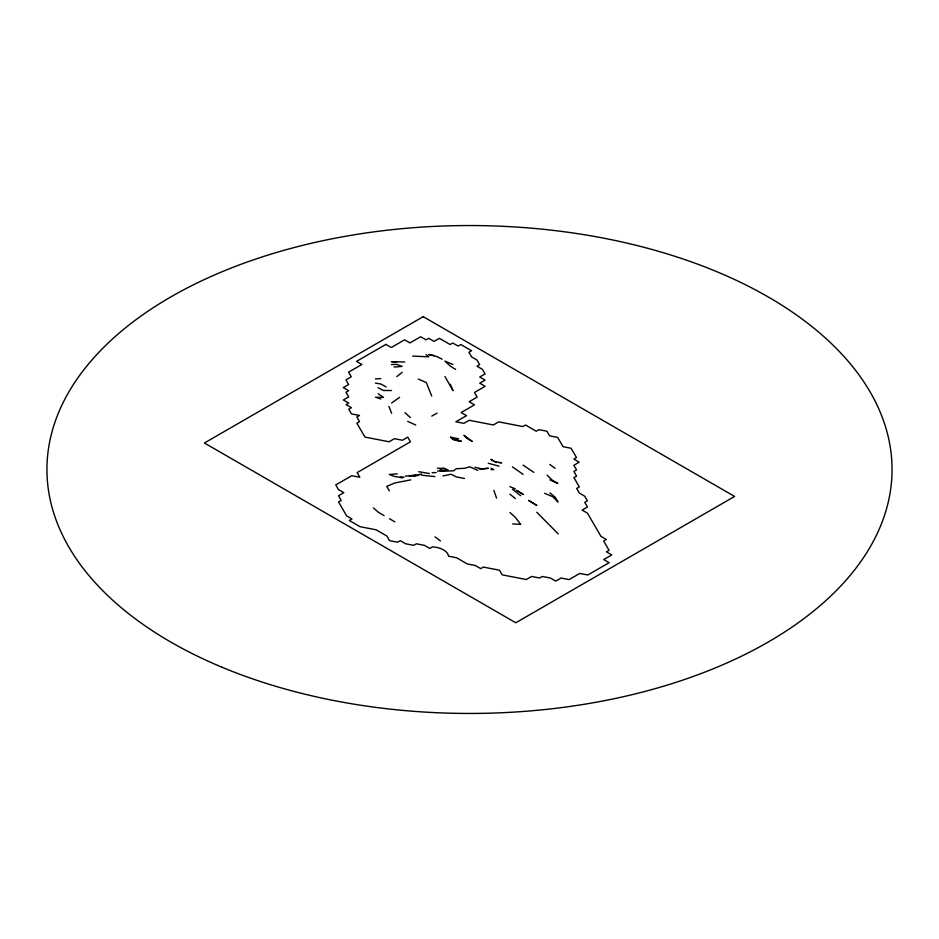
<?xml version="1.0" encoding="UTF-8"?>
<svg xmlns="http://www.w3.org/2000/svg" width="939" height="939" viewBox="0 0 939 939"><rect width="100%" height="100%" fill="white"/><g stroke="black" fill="none" stroke-linecap="round" stroke-linejoin="round"><path stroke-width="1.41" d="M391.61 403.007L399.615 397.326M396.845 376.586L402.185 372.337M437.093 413.16L431.764 416.094M455.967 440.332L458.631 438.795L450.603 437.234L453.302 439.687L461.331 441.248L455.967 440.332L450.603 437.234M409.369 476.484L416.071 475.052L405.366 476.12M442.95 475.956L450.978 474.23L456.354 476.895L464.382 478.444M421.47 473.878L413.43 476.202L418.771 475.31M410.801 479.864L394.72 482.998L386.692 486.437L389.392 490.815M483.033 469.031L480.369 468.925L488.397 468.303L480.322 469.077M394.087 367.043L402.115 366.41L396.751 364.402L391.387 364.59M397.291 473.855L389.262 474.477L394.626 476.484L402.702 477.658L399.991 477.399L404.016 477.082M437.539 471.038L445.579 470.416M440.25 471.308L453.654 470.815L456.319 468.69L464.359 468.338L469.688 466.777L477.728 470.369M375.4 378.922L380.776 378.617M412.726 356.092L428.806 356.832L426.106 354.566M491.05 469.688L493.738 469.594L491.038 468.232M432.14 472.693L436.166 472.563M391.54 390.53L383.511 390.483L378.135 387.772M478.996 468.714L482.998 468.866M404.756 361.973L391.352 361.691L396.704 361.996M437.421 468.185L445.45 468.655M434.91 476.578L421.505 475.204M512.706 523.915L520.746 524.385L515.37 517.389L510.006 512.53M498.961 462.645L501.649 462.833L493.609 461.272L490.909 459.371L496.285 462.469M488.28 463.267L499.008 466.178M418.712 471.695L429.44 473.526M375.436 383.089L380.8 384.016L386.175 386.927M434.135 355.576L428.771 354.519L436.811 356.55L442.175 359.179M475.028 467.27L483.069 469.195M380.87 398.969L375.506 397.22L383.535 397.432L378.171 393.734M442.785 468.009L448.149 470.016M444.147 471.049L440.121 469.547L442.821 470.909M509.877 486.648L515.241 488.832L512.577 489.348L520.617 495.651M544.597 493.315L552.637 496.625L558.001 502.025L555.301 497.377L549.937 492.858M452.915 364.52L444.875 361.046L450.251 366.069L455.615 369.414M418.254 379.051L426.294 382.525L431.694 396.012M549.867 479.841L557.907 483.479L552.543 480.381L547.167 475.204M407.714 421.376L415.754 425.05M523.058 465.063L533.798 472.352M384.11 515.628L378.746 512.53L373.382 507.893M389.485 518.727L394.849 521.826M516.356 490.334L523.246 494.489L517.917 491.003M523.117 474.359L512.389 466.847M549.773 464.429L555.137 468.291M435.074 536.862L440.438 540.981M509.936 494.16L515.311 498.562M536.756 512.225L558.224 533.915M405.014 412.667L410.378 417.573M444.969 376.574L453.044 390.683L450.344 384.297M388.934 406.423L391.633 413.301M493.867 490.44L496.567 498.139M423.207 316.666L204.409 442.997L515.793 622.768L734.591 496.449L423.207 316.666M385.882 344.413L356.538 361.362L361.902 364.461L348.557 372.161L351.256 376.809L345.928 379.884L348.627 384.532L343.287 387.607L348.662 390.706L345.986 392.244L348.686 396.892L343.357 399.967L348.721 403.066L346.057 404.615L351.421 407.714L348.756 409.251L351.456 413.888L359.496 415.449L356.82 416.986L359.52 421.634L356.855 423.172L364.954 437.093L389.063 441.764L394.403 438.689L402.444 440.25L407.772 437.163L410.472 441.8L357.113 472.61L359.813 477.258L351.773 475.697L335.763 484.935L338.463 489.583L343.838 492.682L338.498 495.757L341.197 500.405L338.533 501.942L346.632 515.863L351.996 518.962L349.331 520.499L360.071 526.697L376.14 529.819L386.88 536.016L389.579 540.653L397.62 542.214L400.284 540.676L405.648 543.775L413.688 545.336L416.364 543.798L424.393 545.348L429.769 548.446L432.433 546.909A17.583 10.153 0 0 1 448.537 556.205L456.577 557.766L467.317 563.963L475.345 565.524L480.721 568.623L483.385 567.086L499.466 570.208L502.165 574.844L526.274 579.527L531.603 576.44L539.643 578.001L542.308 576.464L550.348 578.013L555.724 581.124L561.053 578.037L569.093 579.598L579.762 573.436L587.802 574.997L609.153 562.672L603.777 559.574L611.782 554.949L606.418 551.85L609.082 550.313L603.683 541.028L606.348 539.491L600.983 536.392L587.485 513.187L582.11 510.088L587.45 507.001L584.751 502.365L587.415 500.827L584.715 496.191L579.351 493.081L576.652 488.444L579.316 486.907L573.917 477.622L576.581 476.085L573.882 471.448L576.558 469.899L573.846 465.263L579.187 462.188L573.823 459.089L576.487 457.539L571.088 448.267L563.048 446.706L557.649 437.421L549.608 435.86L546.909 431.224L538.88 429.663L536.204 431.201L525.464 425.003L522.8 426.552L498.691 421.869L493.351 424.956L469.242 420.273L463.901 423.36L455.873 421.799L466.542 415.637L461.178 412.538L474.512 404.826L469.148 401.728L477.153 397.115L474.453 392.467L485.123 386.305L479.759 383.206L485.087 380.131L479.723 377.032L485.064 373.945L482.364 369.309L476.989 366.21L479.665 364.672L476.965 360.024L471.589 356.926L468.89 352.289L471.554 350.752L460.826 344.543L458.15 346.092L452.786 342.993L450.121 344.531L439.382 338.333L434.041 341.409L428.677 338.31L426.001 339.848L420.637 336.749L409.967 342.911L404.592 339.812L391.258 347.512L385.882 344.413M536.685 505.323L528.657 500.487L536.685 505.323M472.035 441.271L466.671 438.173L463.972 435.273L472.035 441.271M221.557 667.042A422.55 243.952 0 0 0 889.785 494.7A422.55 243.952 0 0 0 297.147 246.757A422.55 243.952 0 0 0 221.557 667.042"/></g></svg>
